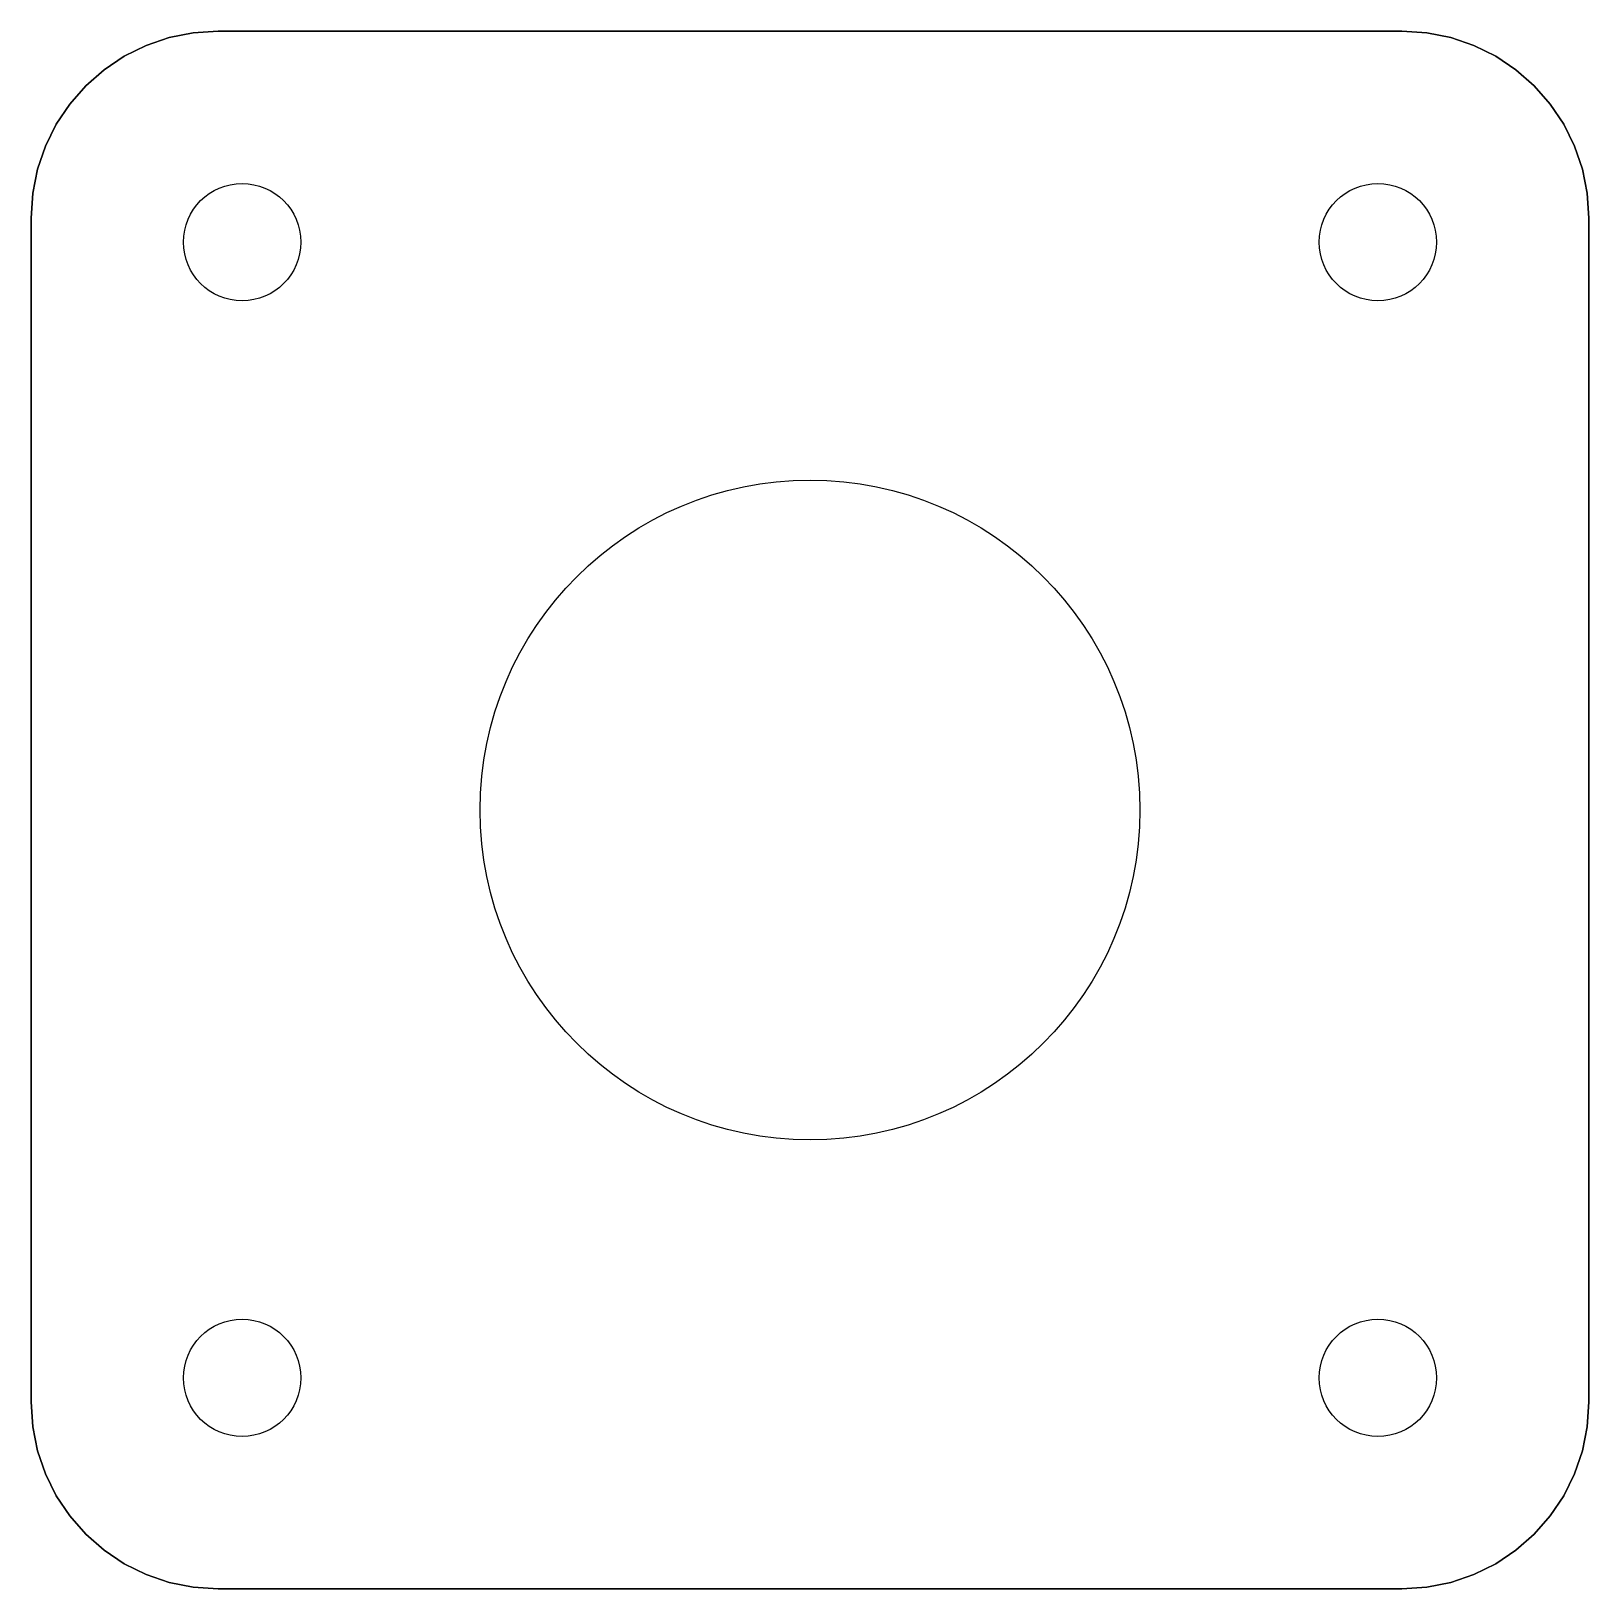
# Model space of a CAD drawing. Extents: x -42.5 to 0, y 0 to 42.5.
import ezdxf

# ---------------------------------------------------------------- set-up
doc = ezdxf.new("R2010")
doc.units = 0

msp = doc.modelspace()

# ---------------------------------------------------------------- linework, layer by layer
at = {"layer": 'layer0'}
for points in [[(-38.082, 42.455, -11), (-37.402, 42.5, -11)], [(-37.402, 42.5, -8), (-38.082, 42.455, -8)], [(-37.402, 42.5, -11), (-5.098, 42.5, -11)], [(-5.098, 42.5, -8), (-37.402, 42.5, -8)], [(-5.098, 42.5, -11), (-4.417, 42.455, -11)], [(-4.417, 42.455, -8), (-5.098, 42.5, -8)], [(-39.959, 41.818, -11), (-39.363, 42.112, -11)], [(-39.363, 42.112, -8), (-39.959, 41.818, -8)], [(-39.363, 42.112, -11), (-38.734, 42.325, -11)], [(-38.734, 42.325, -8), (-39.363, 42.112, -8)], [(-38.734, 42.325, -11), (-38.082, 42.455, -11)], [(-38.082, 42.455, -8), (-38.734, 42.325, -8)], [(-4.417, 42.455, -11), (-3.766, 42.325, -11)], [(-3.766, 42.325, -8), (-4.417, 42.455, -8)], [(-3.766, 42.325, -11), (-3.137, 42.112, -11)], [(-3.137, 42.112, -8), (-3.766, 42.325, -8)], [(-3.137, 42.112, -11), (-2.541, 41.818, -11)], [(-2.541, 41.818, -8), (-3.137, 42.112, -8)], [(-40.511, 41.449, -11), (-39.959, 41.818, -11)], [(-39.959, 41.818, -8), (-40.511, 41.449, -8)], [(-2.541, 41.818, -11), (-1.989, 41.449, -11)], [(-1.989, 41.449, -8), (-2.541, 41.818, -8)], [(-41.011, 41.011, -11), (-40.511, 41.449, -11)], [(-40.511, 41.449, -8), (-41.011, 41.011, -8)], [(-1.989, 41.449, -11), (-1.489, 41.011, -11)], [(-1.489, 41.011, -8), (-1.989, 41.449, -8)], [(-41.449, 40.511, -11), (-41.011, 41.011, -11)], [(-41.011, 41.011, -8), (-41.449, 40.511, -8)], [(-1.489, 41.011, -11), (-1.051, 40.511, -11)], [(-1.051, 40.511, -8), (-1.489, 41.011, -8)], [(-41.818, 39.959, -11), (-41.449, 40.511, -11)], [(-41.449, 40.511, -8), (-41.818, 39.959, -8)], [(-1.051, 40.511, -11), (-0.682, 39.959, -11)], [(-0.682, 39.959, -8), (-1.051, 40.511, -8)], [(-42.112, 39.363, -11), (-41.818, 39.959, -11)], [(-41.818, 39.959, -8), (-42.112, 39.363, -8)], [(-0.682, 39.959, -11), (-0.388, 39.363, -11)], [(-0.388, 39.363, -8), (-0.682, 39.959, -8)], [(-42.325, 38.734, -11), (-42.112, 39.363, -11)], [(-42.112, 39.363, -8), (-42.325, 38.734, -8)], [(-0.388, 39.363, -11), (-0.175, 38.734, -11)], [(-0.175, 38.734, -8), (-0.388, 39.363, -8)], [(-42.455, 38.082, -11), (-42.325, 38.734, -11)], [(-42.325, 38.734, -8), (-42.455, 38.082, -8)], [(-0.175, 38.734, -11), (-0.045, 38.082, -11)], [(-0.045, 38.082, -8), (-0.175, 38.734, -8)], [(-42.5, 37.402, -11), (-42.455, 38.082, -11)], [(-42.455, 38.082, -8), (-42.5, 37.402, -8)], [(-0.045, 38.082, -11), (0, 37.402, -11)], [(0, 37.402, -8), (-0.045, 38.082, -8)], [(-42.5, 5.098, -11), (-42.5, 37.402, -11)], [(-42.5, 37.402, -8), (-42.5, 5.098, -8)], [(0, 37.402, -11), (0, 5.098, -11)], [(0, 5.098, -8), (0, 37.402, -8)], [(-42.455, 4.417, -11), (-42.5, 5.098, -11)], [(-42.5, 5.098, -8), (-42.455, 4.417, -8)], [(0, 5.098, -11), (-0.045, 4.417, -11)], [(-0.045, 4.417, -8), (0, 5.098, -8)], [(-42.325, 3.766, -11), (-42.455, 4.417, -11)], [(-42.455, 4.417, -8), (-42.325, 3.766, -8)], [(-0.045, 4.417, -11), (-0.175, 3.766, -11)], [(-0.175, 3.766, -8), (-0.045, 4.417, -8)], [(-42.112, 3.137, -11), (-42.325, 3.766, -11)], [(-42.325, 3.766, -8), (-42.112, 3.137, -8)], [(-0.175, 3.766, -11), (-0.388, 3.137, -11)], [(-0.388, 3.137, -8), (-0.175, 3.766, -8)], [(-41.818, 2.541, -11), (-42.112, 3.137, -11)], [(-42.112, 3.137, -8), (-41.818, 2.541, -8)], [(-0.388, 3.137, -11), (-0.682, 2.541, -11)], [(-0.682, 2.541, -8), (-0.388, 3.137, -8)], [(-41.449, 1.989, -11), (-41.818, 2.541, -11)], [(-41.818, 2.541, -8), (-41.449, 1.989, -8)], [(-0.682, 2.541, -11), (-1.051, 1.989, -11)], [(-1.051, 1.989, -8), (-0.682, 2.541, -8)], [(-41.011, 1.489, -11), (-41.449, 1.989, -11)], [(-41.449, 1.989, -8), (-41.011, 1.489, -8)], [(-1.051, 1.989, -11), (-1.489, 1.489, -11)], [(-1.489, 1.489, -8), (-1.051, 1.989, -8)], [(-40.511, 1.051, -11), (-41.011, 1.489, -11)], [(-41.011, 1.489, -8), (-40.511, 1.051, -8)], [(-1.489, 1.489, -11), (-1.989, 1.051, -11)], [(-1.989, 1.051, -8), (-1.489, 1.489, -8)], [(-39.959, 0.682, -11), (-40.511, 1.051, -11)], [(-40.511, 1.051, -8), (-39.959, 0.682, -8)], [(-1.989, 1.051, -11), (-2.541, 0.682, -11)], [(-2.541, 0.682, -8), (-1.989, 1.051, -8)], [(-39.363, 0.388, -11), (-39.959, 0.682, -11)], [(-39.959, 0.682, -8), (-39.363, 0.388, -8)], [(-2.541, 0.682, -11), (-3.137, 0.388, -11)], [(-3.137, 0.388, -8), (-2.541, 0.682, -8)], [(-38.734, 0.175, -11), (-39.363, 0.388, -11)], [(-39.363, 0.388, -8), (-38.734, 0.175, -8)], [(-38.082, 0.045, -11), (-38.734, 0.175, -11)], [(-38.734, 0.175, -8), (-38.082, 0.045, -8)], [(-37.402, 0, -11), (-38.082, 0.045, -11)], [(-38.082, 0.045, -8), (-37.402, 0, -8)], [(-5.098, 0, -11), (-37.402, 0, -11)], [(-37.402, 0, -8), (-5.098, 0, -8)], [(-4.417, 0.045, -11), (-5.098, 0, -11)], [(-5.098, 0, -8), (-4.417, 0.045, -8)], [(-3.766, 0.175, -11), (-4.417, 0.045, -11)], [(-4.417, 0.045, -8), (-3.766, 0.175, -8)], [(-3.137, 0.388, -11), (-3.766, 0.175, -11)], [(-3.766, 0.175, -8), (-3.137, 0.388, -8)]]:
    msp.add_polyline3d(points, dxfattribs=at)
for centre, radius in [((-36.744, 36.744, -11), 1.6), ((-36.744, 36.744, -8), 1.6), ((-5.756, 36.744, -11), 1.6), ((-5.756, 36.744, -8), 1.6), ((-21.25, 21.25, -11), 9), ((-21.25, 21.25, -8), 9), ((-36.744, 5.756, -11), 1.6), ((-36.744, 5.756, -8), 1.6), ((-5.756, 5.756, -11), 1.6), ((-5.756, 5.756, -8), 1.6)]:
    msp.add_circle(centre, radius, dxfattribs=at)

doc.saveas('drawing.dxf')
